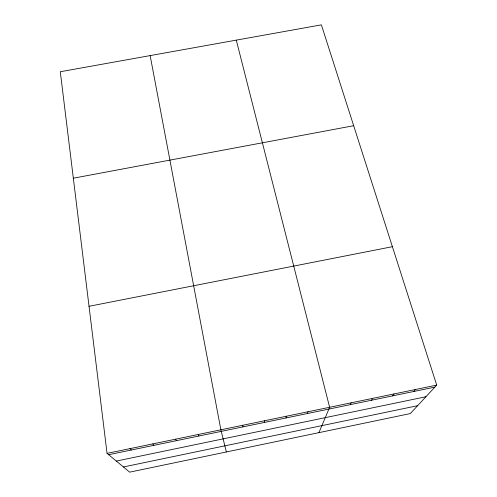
<?xml version="1.0" encoding="UTF-8"?>
<svg xmlns="http://www.w3.org/2000/svg" width="497" height="497" viewBox="0 0 497 497"><rect width="100%" height="100%" fill="white"/><g stroke="black" fill="none" stroke-linecap="round" stroke-linejoin="round"><path stroke-width="0.75" d="M264.51 422.419L264.584 420.754M286.03 417.958L286.334 416.25M307.481 413.51L308.016 411.758M318.944 432.645L329.629 407.285L236.292 40.133M350.199 404.664L351.18 402.818M371.452 400.259L372.663 398.37M392.649 395.867L394.078 393.935M413.777 391.487L415.424 389.518M436.708 385.107L410.311 413.572L129.686 472.15L107.054 453.376L60.292 71.742L321.385 24.85L436.708 385.107L107.054 453.376M116.329 461.067L425.917 396.743M123.436 466.969L417.617 405.695M108.663 454.712L434.838 387.126M89.031 306.301L392.4 246.698M73.339 178.206L353.671 125.71M129.965 448.629L131.326 450.015M152.809 443.902L153.921 445.331M175.571 439.186L176.441 440.665M198.266 434.49L198.893 436.012M226.365 451.972L220.885 429.806L150.15 55.602M242.766 425.27L242.927 426.892"/></g></svg>
